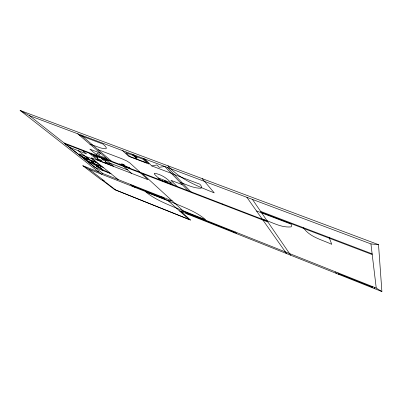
<?xml version="1.0" encoding="UTF-8"?>
<svg xmlns="http://www.w3.org/2000/svg" width="402" height="402" viewBox="0 0 402 402"><rect width="100%" height="100%" fill="white"/><g stroke="black" fill="none" stroke-linecap="round" stroke-linejoin="round"><path stroke-width="0.6" d="M87.199 157.926L88.827 158.725L86.767 157.634L88.123 158.162M92.038 161.8L93.204 162.353L92.138 161.875M96.329 154.554L97.324 153.011L99.269 154.654L100.445 153.197L89.862 149.147L96.329 154.554L106.726 158.549M89.123 169.287L104.339 180.96L101.038 179.644L82.822 165.745L89.123 169.287L167.78 200.362L172.267 200.92L102.862 173.553L101.54 174.192L20.1 110.429L378.518 244.657L381.9 291.571L179.538 210.924L183.86 211.527L376.247 288.068L381.9 291.571M144.69 158.941L151.815 165.946L156.896 164.961L159.232 167.322L164.755 166.478L188.096 190.689M102.093 180.061L114.469 189.518L190.488 220.025L181.096 211.547M20.1 110.429L29.462 115.655L370.93 243.919L378.518 244.657M79.375 135.198L103.123 144.127L105.158 146.112L106.213 147.544L106.309 148.444L105.47 148.825L101.028 148.062L89.832 144.117M151.815 165.946L171.373 173.342M171.503 173.478L199.894 184.216L201.337 186.156L201.703 187.478L201.04 188.211C193.724 188.432 186.93 184.629 180.111 182.407M260.652 211.407L372.121 253.838M98.063 149.67L121.866 158.735L126.866 161.011L129.861 162.946L139.916 172.111M261.255 212.286L372.212 254.556M256.481 210.939L291.063 224.125L291.646 225.808L291.164 226.864C281.119 228.004 271.591 221.849 262.179 219.025M182.257 184.629L170.93 180.302L177.051 186.443M158.277 177.94L160.443 180.021L173.212 184.93L168.121 179.875C164.247 176.573 159.378 173.885 154.318 173.287L154.664 174.433L158.277 177.94L171.146 182.88M123.65 165.328L124.469 165.644M123.906 165.554L119.54 163.875L120.379 164.609L129.972 168.297L129.158 167.574L124.731 165.87M64.134 143.006L267.34 221.175M65.41 144.011L267.883 221.959M105.937 159.75L89.601 153.458L97.621 160.041L113.595 166.232L105.731 159.544M69.722 147.403L86.551 153.901L82.445 150.569M109.942 163.106L127.695 169.966M103.239 167.443L87.164 161.162L101.771 168.513L96.369 166.398L110.937 173.684M110.967 173.704L95.219 167.523L65.431 144.022M82.822 165.745L98.807 172.051M133.72 186.317L161.649 197.337M188.307 213.864L233.813 231.979M338.278 273.581L372.091 287.043M114.469 189.518L190.488 220.025M87.299 158.006L88.294 158.353M103.51 180.624L115.198 189.578M29.462 115.655L102.867 173.553M78.094 150.634L103.063 170.604M118.248 179.619L91.355 157.795L148.042 179.739L140.61 172.976M130.399 184.412L133.107 186.664M132.369 185.186L135.062 187.432M77.712 133.781L108.585 160.102M80.958 134.997L111.565 161.247M120.51 164.247L121.344 164.981M123.71 166.468L131.59 173.378M125.555 166.599C124.947 164.719 117.892 162.358 124.359 165.127L121.896 164.187L124.736 166.282M128.117 167.172L128.967 167.91M160.423 196.251L162.86 198.417M162.468 197.055L164.89 199.216M167.78 200.362L188.513 218.989M142.494 173.689L183.86 211.527M185.252 212.08L187.412 214.065M187.231 212.869L189.377 214.844M122.565 150.629L128.69 156.348L149.082 164.046L143.358 158.438M167.634 167.559L190.719 191.699M191.447 191.98L192.287 192.859M167.971 165.805C180.061 179.498 197.719 186.206 214.246 192.865L202.161 178.609M232.954 231.06L234.657 232.894M235.044 231.889L236.728 233.718M222.633 203.975L223.351 204.819M246.868 197.317L286.551 253.572M252.431 199.407L290.656 255.21M303.425 227.688C309.625 237.13 322.042 239.748 331.73 244.321L329.183 237.492M335.635 271.913L336.258 273.38M337.976 272.842L338.574 274.305M371.991 286.375L372.197 287.706M374.428 287.345L374.604 288.666M370.93 243.919L376.247 288.068M91.616 161.514L93.641 162.579L91.616 161.514M134.901 156.916C136.861 159.122 138.856 157.956 134.901 156.916M135.419 157.202L136.851 157.891L135.419 157.202M93.214 155.378C97.832 159.614 101.329 157.85 93.214 155.378M97.224 158.684C101.701 162.8 105.269 161.162 97.224 158.684M101.339 158.514C105.816 162.704 109.58 161.036 101.339 158.514M105.254 161.79C109.6 165.86 113.429 164.323 105.254 161.79M128.208 167.443C127.54 167.066 129.062 167.745 128.208 167.443M121.002 164.629L121.454 164.855L121.002 164.629M134.439 155.383L132.364 154.604L134.429 156.569L136.494 157.348L134.439 155.383M143.001 159.142L125.756 152.654L129.846 156.489L146.866 162.91L143.001 159.142M166.589 181.654L164.554 180.87L166.946 182L166.589 181.654M91.5 158.634L79.365 153.926L84.028 157.619L96.018 162.287L91.5 158.634M86.199 158.368L82.41 156.896L83.264 157.569L87.048 159.041L86.199 158.368M96.51 162.674L84.536 158.011L89.048 161.589L100.877 166.207L96.51 162.674M176.523 204.115L145.81 191.975C154.453 198.99 164.89 203.291 175.066 207.558L205.568 219.688C197.206 212.402 186.588 208.432 176.523 204.115"/></g></svg>
